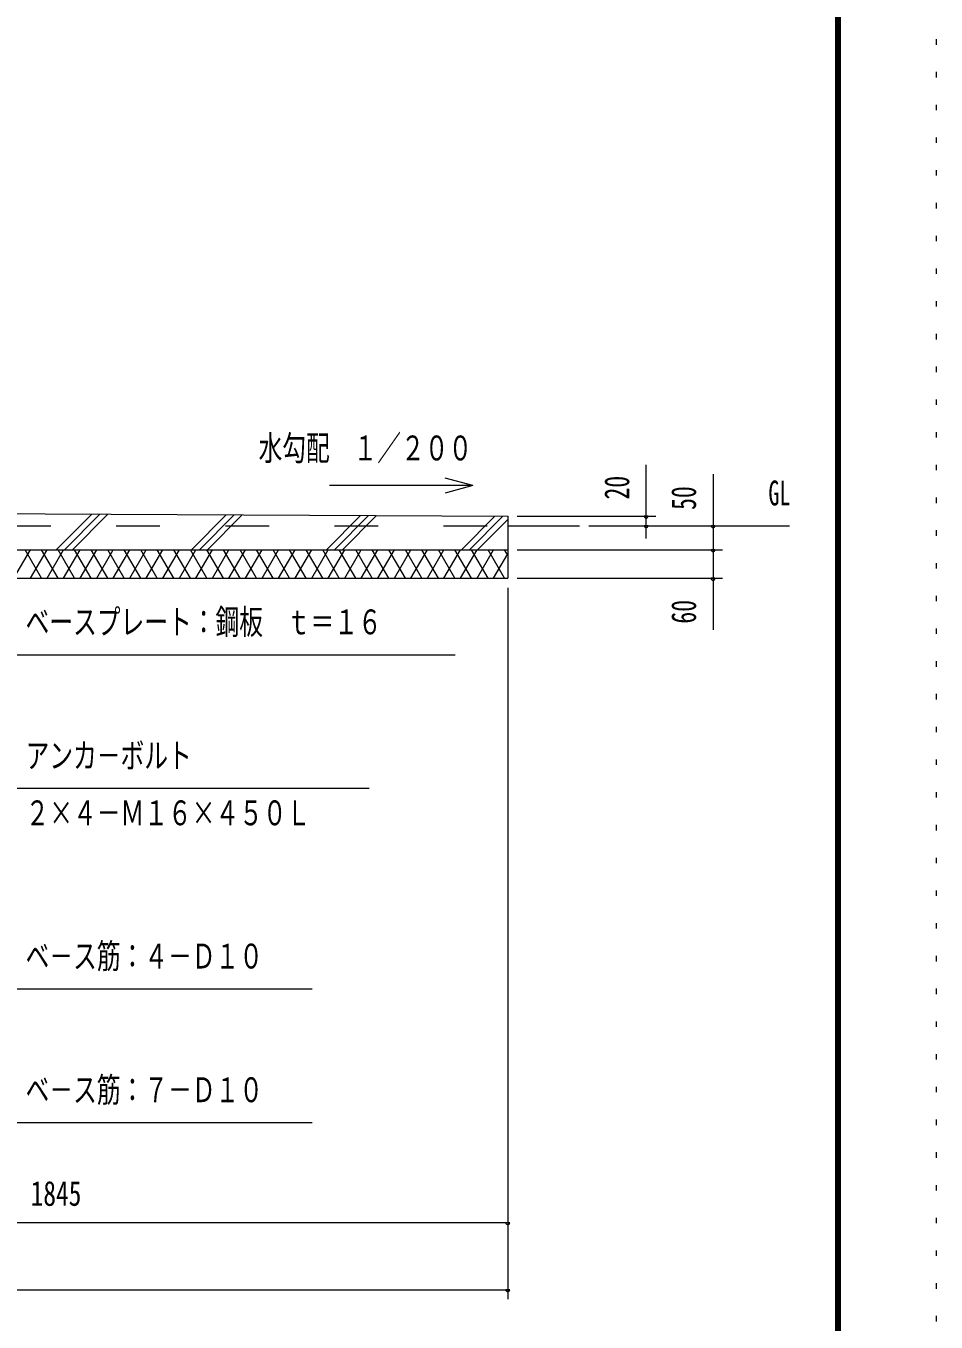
# Model space of a CAD drawing. Units: millimetres, scale not verified. Extents: x -31546 to 31551, y -14700 to 14700.
# Drawn here: x 24879 to 31551, y -4305 to 5198 of the extents above; entities that cross this region are included whole.
import ezdxf
from ezdxf.enums import TextEntityAlignment as Align

# ---------------------------------------------------------------- set-up
doc = ezdxf.new("R2010")
doc.units = ezdxf.units.MM
doc.header["$LTSCALE"] = 80
doc.linetypes.add('USER2', pattern=[10, 4, -6])
doc.linetypes.add('USER4', pattern=[3, 0.5, -2.5])
for name, color, linetype, lineweight in [('0-6_2-02BOLD', 7, 'Continuous', 18), ('0-7_2-12HIDDEN', 3, 'USER2', 18), ('0-A_2-52DIM', 3, 'Continuous', 18), ('0-B_2-62HATCH', 2, 'Continuous', 18), ('0-C_F-F1PAPER', 5, 'Continuous', 18), ('0-D_F-E_J_ADD', 5, 'USER4', 18)]:
    doc.layers.add(name, color=color, linetype=linetype, lineweight=lineweight)
doc.styles.add('ＭＳ ゴシック', font='')
doc.styles.get('ＭＳ ゴシック').set_extended_font_data('MS Gothic')

msp = doc.modelspace()

# ---------------------------------------------------------------- linework, layer by layer
at = {"layer": '0-6_2-02BOLD'}
for p, q in [((28411.02, 1532.9), (28936.02, 1532.9)), ((22776.02, 1357.9), (28411.02, 1357.9)), ((22776.02, 1147.9), (28411.02, 1147.9))]:
    msp.add_line(p, q, dxfattribs=at)
msp.add_lwpolyline([(22109.44, 1634.25), (28411.02, 1602.9), (28411.02, 1147.9)], dxfattribs=at)
at = {"layer": '0-7_2-12HIDDEN'}
msp.add_line((14341.02, 1532.9), (28411.02, 1532.9), dxfattribs=at)
at = {"layer": '0-A_2-52DIM'}
for p, q in [((29426.02, 1438.97), (29426.02, 1980.9)), ((29916.02, 1910.9), (29916.02, 769.9)), ((28154, 1827.81), (27104, 1827.81)), ((28154, 1827.81), (27951.15, 1882.16)), ((28154, 1827.81), (27951.15, 1773.46)), ((28481.01, 1602.9), (29496.02, 1602.9)), ((29006.01, 1532.9), (30476.02, 1532.9)), ((29440.02, 1602.9), (29412.02, 1602.9)), ((29440.02, 1532.9), (29412.02, 1532.9)), ((29930.02, 1532.9), (29902.02, 1532.9)), ((28481.01, 1357.9), (29986.02, 1357.9)), ((29930.02, 1357.9), (29902.02, 1357.9)), ((28481.01, 1147.9), (29986.02, 1147.9)), ((29930.02, 1147.9), (29902.02, 1147.9)), ((28411.02, 1077.9), (28411.02, -4137.1)), ((24806.02, 587.9), (28026.02, 587.9)), ((24806.02, -1862.1), (26976.01, -1862.1)), ((24806.02, -2842.1), (26976.01, -2842.1)), ((28411.02, -3577.1), (14341.02, -3577.1)), ((28425.02, -3577.1), (28397.02, -3577.1)), ((14341.02, -4067.1), (28411.02, -4067.1)), ((28425.02, -4067.1), (28397.02, -4067.1))]:
    msp.add_line(p, q, dxfattribs=at)
msp.add_lwpolyline([(27396.02, -392.1), (24806.02, -392.1), (22314.81, 154.53)], dxfattribs=at)
for centre in [(29426.02, 1602.9), (29426.02, 1532.9), (29916.02, 1532.9), (29916.02, 1357.9), (29916.02, 1147.9), (28411.02, -3577.1), (28411.02, -4067.1)]:
    msp.add_arc(centre, 14, 180, 0, dxfattribs=at)
at = {"layer": '0-B_2-62HATCH'}
for p, q in [((25101.42, 1357.9), (25361.59, 1618.07)), ((25160.82, 1357.9), (25420.7, 1617.78)), ((25220.22, 1357.9), (25479.8, 1617.49)), ((26091.37, 1357.9), (26346.64, 1613.17)), ((26150.77, 1357.9), (26405.74, 1612.88)), ((26210.16, 1357.9), (26464.85, 1612.59)), ((27081.32, 1357.9), (27331.69, 1608.27)), ((27140.72, 1357.9), (27390.79, 1607.98)), ((27200.12, 1357.9), (27449.9, 1607.68)), ((28071.27, 1357.9), (28316.74, 1603.37)), ((28130.66, 1357.9), (28375.85, 1603.08)), ((28190.06, 1357.9), (28411.02, 1578.86)), ((24791.04, 1147.9), (24912.28, 1357.9)), ((24993.11, 1147.9), (24871.87, 1357.9)), ((24912.28, 1147.9), (25033.53, 1357.9)), ((25114.36, 1147.9), (24993.12, 1357.9)), ((25033.53, 1147.9), (25154.77, 1357.9)), ((25235.6, 1147.9), (25114.36, 1357.9)), ((25154.77, 1147.9), (25276.01, 1357.9)), ((25356.84, 1147.9), (25235.6, 1357.9)), ((25276.01, 1147.9), (25397.26, 1357.9)), ((25478.09, 1147.9), (25356.84, 1357.9)), ((25397.26, 1147.9), (25518.5, 1357.9)), ((25599.33, 1147.9), (25478.09, 1357.9)), ((25518.5, 1147.9), (25639.75, 1357.9)), ((25720.58, 1147.9), (25599.33, 1357.9)), ((25639.75, 1147.9), (25760.99, 1357.9)), ((25841.82, 1147.9), (25720.58, 1357.9)), ((25760.99, 1147.9), (25882.23, 1357.9)), ((25963.06, 1147.9), (25841.82, 1357.9)), ((25882.23, 1147.9), (26003.48, 1357.9)), ((26084.31, 1147.9), (25963.06, 1357.9)), ((26003.48, 1147.9), (26124.72, 1357.9)), ((26205.55, 1147.9), (26084.31, 1357.9)), ((26124.72, 1147.9), (26245.96, 1357.9)), ((26326.8, 1147.9), (26205.55, 1357.9)), ((26245.96, 1147.9), (26367.21, 1357.9)), ((26448.04, 1147.9), (26326.8, 1357.9)), ((26367.21, 1147.9), (26488.46, 1357.9)), ((26569.28, 1147.9), (26448.04, 1357.9)), ((26488.46, 1147.9), (26609.69, 1357.9)), ((26690.53, 1147.9), (26569.28, 1357.9)), ((26609.69, 1147.9), (26730.94, 1357.9)), ((26811.77, 1147.9), (26690.52, 1357.9)), ((26730.94, 1147.9), (26852.18, 1357.9)), ((26933.01, 1147.9), (26811.77, 1357.9)), ((26852.18, 1147.9), (26973.43, 1357.9)), ((27054.26, 1147.9), (26933.01, 1357.9)), ((26973.43, 1147.9), (27094.67, 1357.9)), ((27175.5, 1147.9), (27054.26, 1357.9)), ((27094.67, 1147.9), (27215.91, 1357.9)), ((27296.74, 1147.9), (27175.5, 1357.9)), ((27215.91, 1147.9), (27337.16, 1357.9)), ((27417.99, 1147.9), (27296.74, 1357.9)), ((27337.16, 1147.9), (27458.4, 1357.9)), ((27539.23, 1147.9), (27417.99, 1357.9)), ((27458.4, 1147.9), (27579.65, 1357.9)), ((27660.48, 1147.9), (27539.23, 1357.9)), ((27579.65, 1147.9), (27700.89, 1357.9)), ((27781.72, 1147.9), (27660.48, 1357.9)), ((27700.89, 1147.9), (27822.13, 1357.9)), ((27902.96, 1147.9), (27781.72, 1357.9)), ((27822.13, 1147.9), (27943.38, 1357.9)), ((28024.21, 1147.9), (27902.96, 1357.9)), ((27943.37, 1147.9), (28064.62, 1357.9)), ((28145.45, 1147.9), (28024.21, 1357.9)), ((28064.62, 1147.9), (28185.86, 1357.9)), ((28266.69, 1147.9), (28145.45, 1357.9)), ((28185.86, 1147.9), (28307.11, 1357.9)), ((28387.94, 1147.9), (28266.69, 1357.9)), ((28411.02, 1317.92), (28387.94, 1357.9)), ((28307.11, 1147.9), (28411.02, 1327.88))]:
    msp.add_line(p, q, dxfattribs=at)
at = {"layer": '0-C_F-F1PAPER'}
for p, q in [((30816.13, -13965), (30816.13, 14105)), ((30830.13, -13979), (30830.13, 14119)), ((30837.13, -13986), (30837.13, 14126)), ((30844.13, -13993), (30844.13, 14133)), ((30851.13, -14000), (30851.13, 14140))]:
    msp.add_line(p, q, dxfattribs=at)
for points in [[(-9325.37, -13996.5), (30847.63, -13996.5), (30847.63, 14136.5)], [(-9318.37, -13989.5), (30840.63, -13989.5), (30840.63, 14129.5)], [(-9311.37, -13982.5), (30833.63, -13982.5), (30833.63, 14122.5)], [(-9304.37, -13975.5), (30826.63, -13975.5), (30826.63, 14115.5)], [(-9300.87, -13972), (30823.13, -13972), (30823.13, 14112)], [(-9297.37, -13968.5), (30819.63, -13968.5), (30819.63, 14108.5)]]:
    msp.add_lwpolyline(points, dxfattribs=at)
at = {"layer": '0-D_F-E_J_ADD'}
msp.add_line((31551.13, 14700), (31551.13, -14700), dxfattribs=at)

# ---------------------------------------------------------------- texts
at = {"layer": '0-A_2-52DIM', "color": 7, "style": 'ＭＳ ゴシック'}
for s, width, p in [('水勾配\u3000１／２００', 0.7, (26583.85, 1957.68)), ('GL', 0.65, (30322.02, 1627.77)), ('ベースプレート：鋼板\u3000ｔ＝１６', 0.7, (24876.02, 682.77)), ('アンカ－ボルト', 0.7, (24876.02, -297.23)), ('２×４－Ｍ１６×４５０Ｌ', 0.7, (24876.02, -717.23)), ('ベ－ス筋：４－Ｄ１０', 0.7, (24876.01, -1767.23)), ('ベ－ス筋：７－Ｄ１０', 0.7, (24876.01, -2747.23)), ('1845', 0.75, (24913.15, -3507.1))]:
    msp.add_text(s, height=182.3, dxfattribs=dict(at, width=width)).set_placement(p, align=Align.BOTTOM_LEFT)
at = {"layer": '0-A_2-52DIM', "color": 7, "style": 'ＭＳ ゴシック', "width": 0.7}
for s, p in [('20', (29356.02, 1725.65)), ('50', (29846.02, 1649.5)), ('60', (29846.02, 815.94))]:
    msp.add_text(s, height=182.3, rotation=90, dxfattribs=at).set_placement(p, align=Align.BOTTOM_LEFT)

doc.saveas('drawing.dxf')
